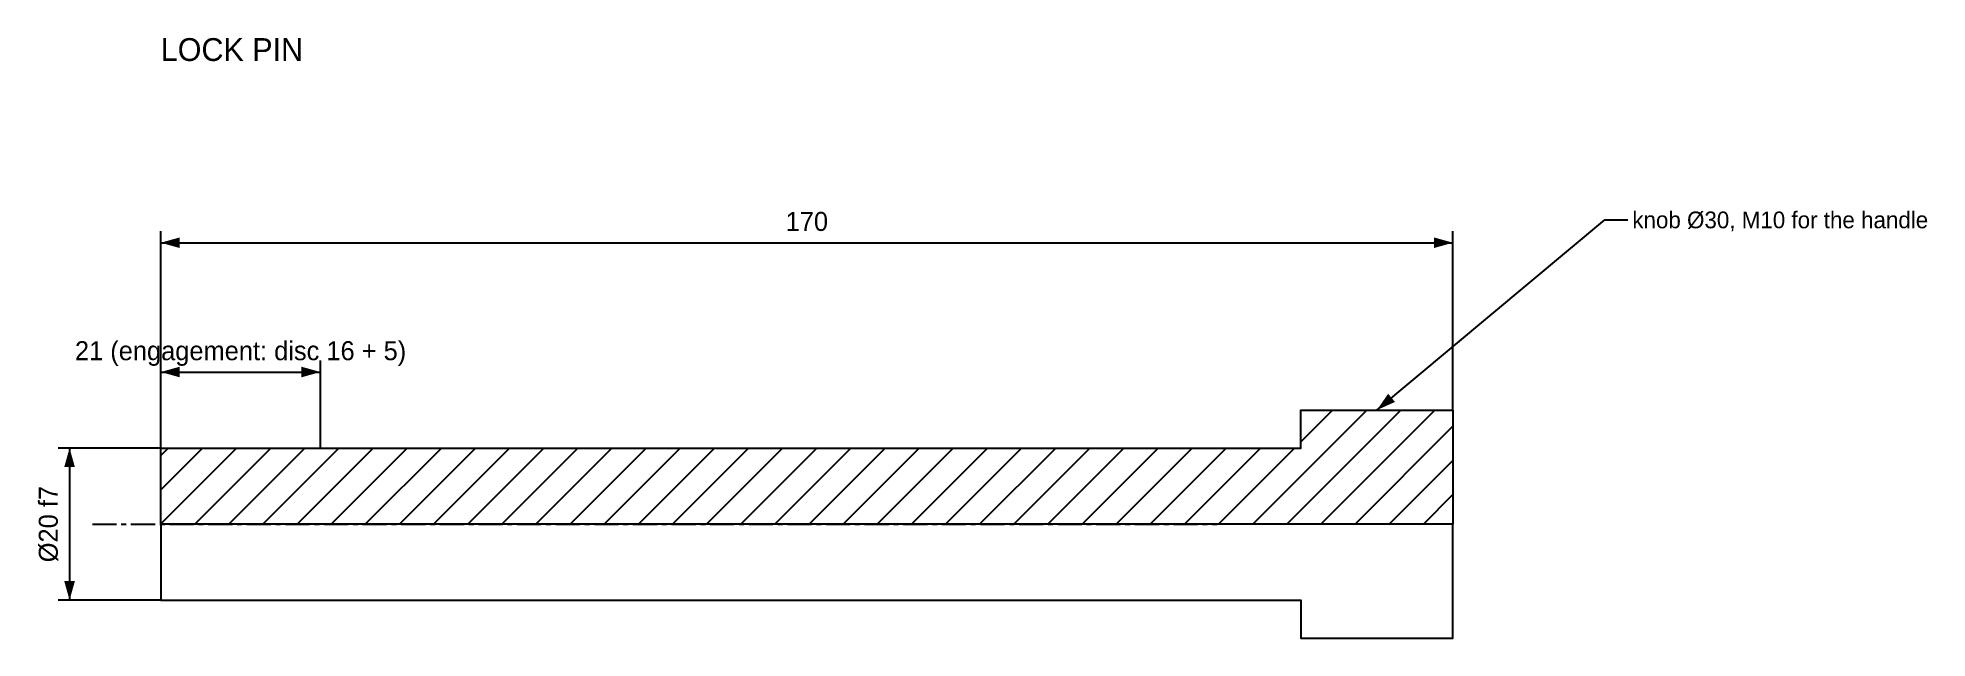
# Model space of a CAD drawing. Header units: millimetres. Extents: x -3 to 246, y -15 to 64.
import ezdxf
from ezdxf.enums import TextEntityAlignment as Align

# ---------------------------------------------------------------- set-up
doc = ezdxf.new("R2010")
doc.units = ezdxf.units.MM
doc.linetypes.add('CENTER', pattern=[5.08, 3.175, -0.635, 0.635, -0.635])
for name, color, linetype in [('CENTER', 1, 'CENTER'), ('DIM', 3, 'Continuous'), ('HATCH', 9, 'Continuous'), ('OUTLINE', 7, 'Continuous'), ('TEXT', 3, 'Continuous')]:
    doc.layers.add(name, color=color, linetype=linetype)

msp = doc.modelspace()

# ---------------------------------------------------------------- hatches: boundary and pattern name
at = {"layer": 'DIM'}
for points in [[(13.5, 37), (16, 36.3), (16, 37.7)], [(183.5, 37), (181, 37.7), (181, 36.3)], [(13.5, 20), (16, 19.3), (16, 20.7)], [(34.5, 20), (32, 20.7), (32, 19.3)], [(173.5, 15), (175.87, 16.06), (174.97, 17.14)], [(1.5, 10), (0.8, 7.5), (2.2, 7.5)], [(1.5, -10), (2.2, -7.5), (0.8, -7.5)]]:
    msp.add_hatch(color=7, dxfattribs=at).paths.add_polyline_path(points)
at = {"layer": 'HATCH'}
h = msp.add_hatch(dxfattribs=at)
h.set_pattern_fill('ANSI31')
h.paths.add_polyline_path([(13.5, 0), (13.5, 10), (163.5, 10), (163.5, 15), (183.5, 15), (183.5, 0), (13.5, 0)])

# ---------------------------------------------------------------- linework, layer by layer
at = {"layer": 'CENTER'}
msp.add_line((4.5, 0), (152.5, 0), dxfattribs=at)
at = {"layer": 'DIM'}
for p, q in [((173.5, 15), (203.5, 40)), ((203.5, 40), (206.5, 40)), ((13.5, 15), (13.5, 38.5)), ((183.5, 15), (183.5, 38.5)), ((13.5, 37), (183.5, 37)), ((13.5, 10), (13.5, 21.5)), ((13.5, 20), (34.5, 20)), ((34.5, 10), (34.5, 21.5)), ((13.5, 10), (0, 10)), ((1.5, 10), (1.5, -10)), ((13.5, -10), (0, -10))]:
    msp.add_line(p, q, dxfattribs=at)
at = {"layer": 'OUTLINE'}
for points in [[(13.5, 0), (13.5, 10), (163.5, 10), (163.5, 15), (183.5, 15), (183.5, 0), (13.5, 0)], [(13.5, 0), (13.5, -10), (163.5, -10), (163.5, -15), (183.5, -15), (183.5, 0)]]:
    msp.add_lwpolyline(points, close=True, dxfattribs=at)

# ---------------------------------------------------------------- texts
at = {"layer": 'DIM'}
for s, p in [('170', (98.5, 37.8)), ('21 (engagement: disc 16 + 5)', (24, 20.8))]:
    msp.add_text(s, height=2.5, dxfattribs=at).set_placement(p, align=Align.BOTTOM_CENTER)
msp.add_text('knob Ø30, M10 for the handle', height=2.2, dxfattribs=at).set_placement((207.1, 40), align=Align.MIDDLE_LEFT)
msp.add_text('Ø20 f7', height=2.5, rotation=90, dxfattribs=at).set_placement((0.7, 0), align=Align.BOTTOM_CENTER)
at = {"layer": 'TEXT'}
msp.add_text('LOCK PIN', height=3, dxfattribs=at).set_placement((13.5, 60), align=Align.BOTTOM_LEFT)

doc.saveas('drawing.dxf')
